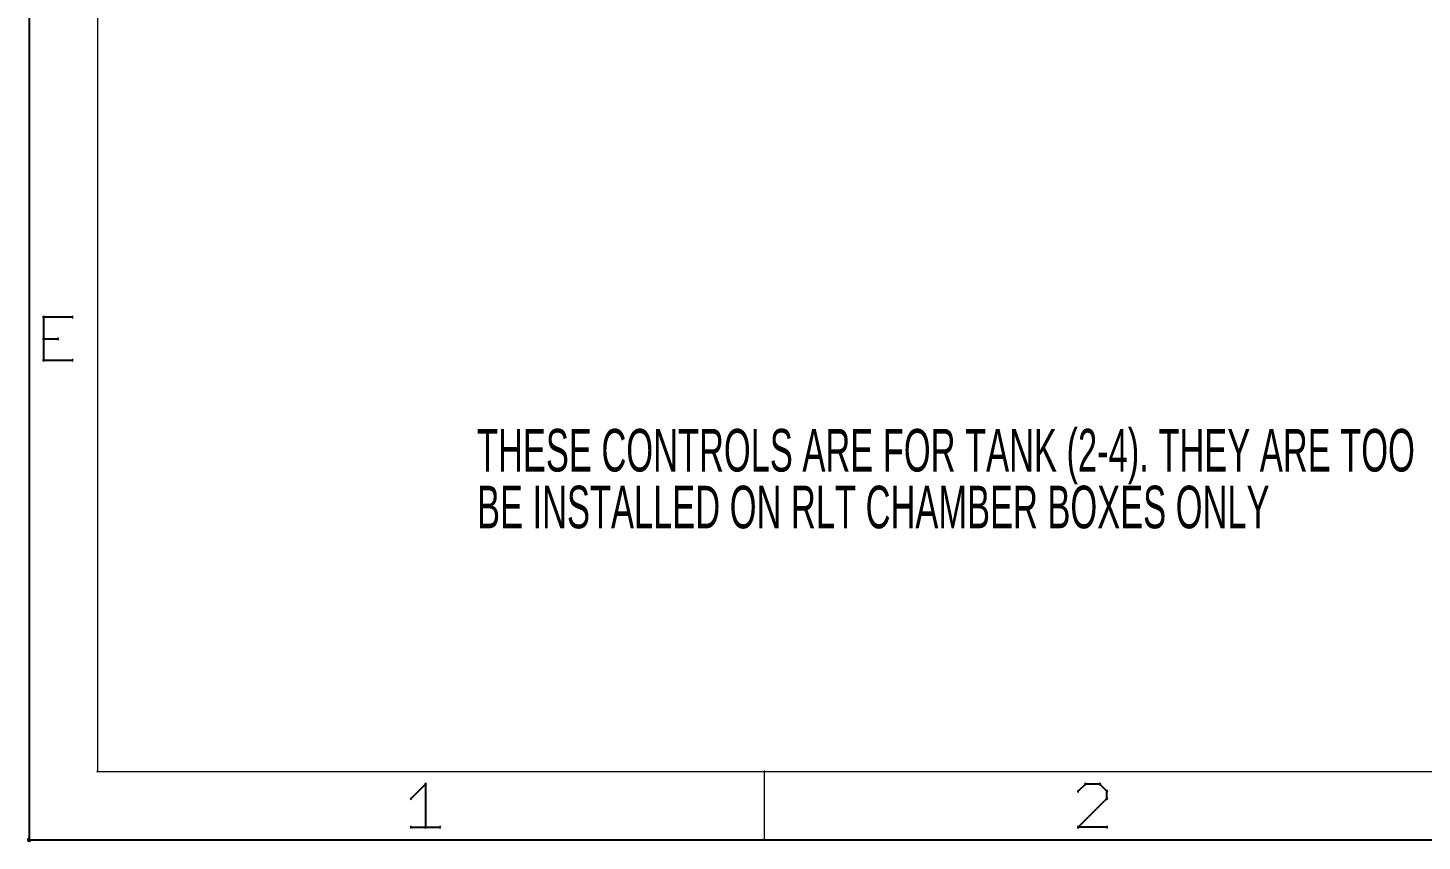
# Paper-space layout 'RLT OUTPUT MODULE' of a CAD drawing. Header units: inches. Extents: x 0.1 to 12.3, y 0.1 to 10.
# Drawn here: x 0.147 to 3.217, y 0.117 to 1.907 of the extents above; entities that cross this region are included whole.
import ezdxf

# ---------------------------------------------------------------- set-up
doc = ezdxf.new("R2010")
doc.units = ezdxf.units.IN
doc.header["$MEASUREMENT"] = 0
doc.layers.add('TEXT', color=4, linetype='Continuous')
doc.styles.add('SLDTEXTSTYLE9', font='TXT', dxfattribs={"width": 0.605})

psp = doc.layouts.new('RLT OUTPUT MODULE')

# ---------------------------------------------------------------- linework, layer by layer
at = {"layer": 'TEXT', "lineweight": 25}
for p, q in [((0.15, 9.95), (0.15, 0.12)), ((0.2449, 1.2705), (0.1817, 1.2705)), ((0.1817, 1.2705), (0.1817, 1.1756)), ((0.1817, 1.223), (0.2133, 1.223)), ((0.1817, 1.1756), (0.2449, 1.1756)), ((0.9911, 0.2108), (1.0227, 0.2425)), ((1.0227, 0.2425), (1.0227, 0.1476)), ((2.4756, 0.2425), (2.4598, 0.2267)), ((2.5072, 0.2425), (2.4756, 0.2425)), ((2.523, 0.2267), (2.5072, 0.2425)), ((2.523, 0.2108), (2.523, 0.2267)), ((2.4598, 0.1476), (2.523, 0.2108)), ((0.9911, 0.1476), (1.0543, 0.1476)), ((2.523, 0.1476), (2.4598, 0.1476)), ((0.15, 0.12), (12.2, 0.12))]:
    psp.add_line(p, q, dxfattribs=at)
at = {"layer": 'TEXT', "lineweight": 18}
for p, q in [((0.3, 9.8), (0.3, 0.27)), ((0.3, 0.27), (12.05, 0.27)), ((1.7688, 0.12), (1.7688, 0.27))]:
    psp.add_line(p, q, dxfattribs=at)
for centre, radius, start, end in [((0.1817, 1.2705), 0.002, 90, 270), ((0.1817, 1.2705), 0.002, 0, 180), ((0.2449, 1.2705), 0.002, 270, 90), ((0.1817, 1.223), 0.002, 90, 270), ((0.2133, 1.223), 0.002, 270, 90), ((0.1817, 1.1756), 0.002, 90, 270), ((0.1817, 1.1756), 0.002, 180, 0), ((0.2449, 1.1756), 0.002, 270, 90), ((0.3, 0.27), 0.000984, 90, 270), ((0.3, 0.27), 0.000984, 180, 0), ((1.7688, 0.27), 0.000984, 0, 180), ((1.0227, 0.2425), 0.002, 0, 180), ((1.0227, 0.2425), 0.002, 315, 135), ((2.4598, 0.2267), 0.002, 135, 315), ((2.4756, 0.2425), 0.002, 90, 270), ((2.4756, 0.2425), 0.002, 315, 135), ((2.5072, 0.2425), 0.002, 44.9899, 224.9899), ((2.5072, 0.2425), 0.002, 270, 90), ((2.523, 0.2267), 0.002, 0, 180), ((2.523, 0.2267), 0.002, 224.9899, 44.9899), ((0.9911, 0.2108), 0.002, 134.9899, 314.9899), ((2.523, 0.2108), 0.002, 180, 0), ((2.523, 0.2108), 0.002, 315, 135), ((0.9911, 0.1476), 0.002, 90, 270), ((1.0227, 0.1476), 0.002, 180, 0), ((1.0543, 0.1476), 0.002, 270, 90), ((2.4598, 0.1476), 0.002, 90, 270), ((2.4598, 0.1476), 0.002, 135, 315), ((2.523, 0.1476), 0.002, 270, 90), ((1.7688, 0.12), 0.000984, 180, 0)]:
    psp.add_arc(centre, radius, start, end, dxfattribs=at)
at = {"layer": 'TEXT', "lineweight": 25}
for start, end in [(90, 270), (180, 0)]:
    psp.add_arc((0.15, 0.12), 0.00295, start, end, dxfattribs=at)

# ---------------------------------------------------------------- texts
at = {"layer": 'TEXT', "char_height": 0.09375, "attachment_point": 1, "style": 'SLDTEXTSTYLE9'}
for s, insert in [('THESE CONTROLS ARE FOR TANK (2-4). THEY ARE TOO', (1.136, 1.0245)), ('BE INSTALLED ON RLT CHAMBER BOXES ONLY', (1.136, 0.8995))]:
    psp.add_mtext(s, dxfattribs=dict(at, insert=insert))

doc.saveas('drawing.dxf')
